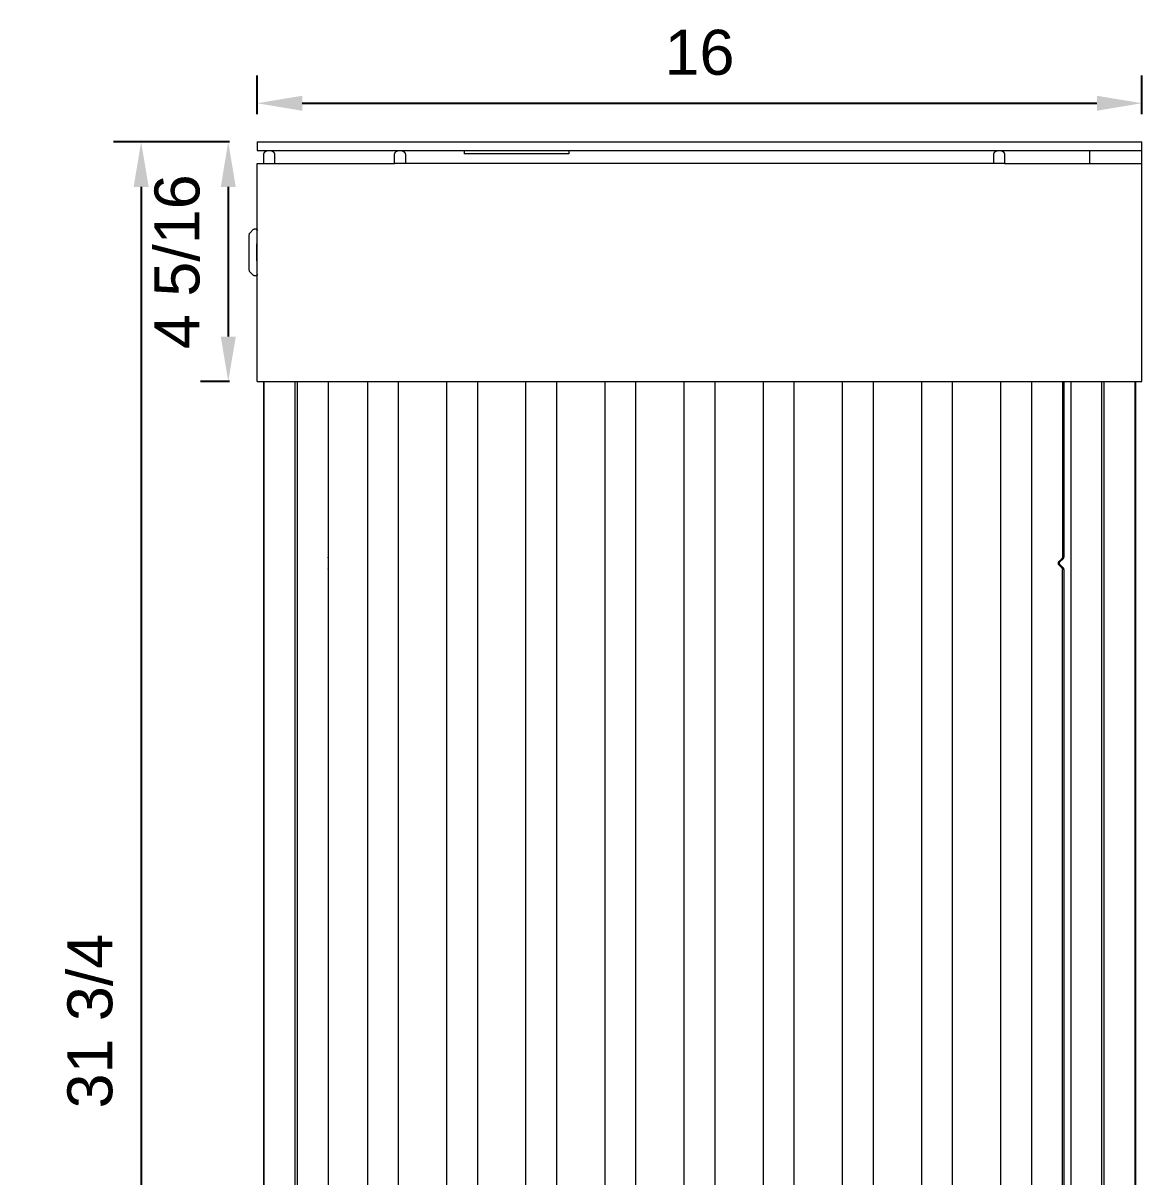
# Model space of a CAD drawing. Header units: inches. Extents: x -6.5 to 91.7, y -2.1 to 67.1.
# Drawn here: x -5.82 to 14.39, y 42.86 to 63.71 of the extents above; entities that cross this region are included whole.
import ezdxf

# ---------------------------------------------------------------- set-up
doc = ezdxf.new("R2010")
doc.units = ezdxf.units.IN
doc.header["$PDSIZE"] = -1
doc.layers.add('ZANO_R', color=7, linetype='Continuous', lineweight=0)
doc.layers.add('ZANO_W', color=1, linetype='Continuous', lineweight=0)
doc.styles.get("Standard").update_dxf_attribs({"font": 'ARIALUNI.TTF'})
doc.dimstyles.new('amerykanie', dxfattribs={"dimtxt": 50, "dimasz": 50, "dimexe": 0.5, "dimexo": 0.5, "dimgap": 1, "dimtad": 1, "dimdec": 0, "dimzin": 0, "dimlunit": 5, "dimtxsty": 'Standard', "dimcen": 0.09, "dimclrd": 1, "dimclre": 1, "dimclrt": 1, "dimazin": 0, "dimtfac": 1, "dimtdec": 0, "dimtmove": 0, "dimatfit": 3, "dimfxl": 1, "dimtzin": 0, "dimarcsym": 1})

# ---------------------------------------------------------------- blocks, each defined once
blk = doc.blocks.new('*D360')
at = {"layer": 'Defpoints', "color": 0}
for p in [(14.393, 62.262), (-1.592, 61.564), (14.393, 61.565)]:
    blk.add_point(p, dxfattribs=at)
at = {"layer": 'ZANO_R', "color": 1, "lineweight": -2}
for p, q in [((-1.592, 62.064), (-1.592, 62.762)), ((14.393, 62.065), (14.393, 62.762)), ((-0.779, 62.262), (13.58, 62.262))]:
    blk.add_line(p, q, dxfattribs=at)
at = {"layer": 'ZANO_R', "color": 1}
for points in [[(-0.779, 62.397), (-0.779, 62.126), (-1.592, 62.262)], [(13.58, 62.126), (13.58, 62.397), (14.393, 62.262)]]:
    blk.add_solid(points, dxfattribs=at)
at = {"layer": 'ZANO_R', "color": 1, "insert": (6.4, 63.177), "char_height": 0.8125, "attachment_point": 5}
blk.add_mtext('16', dxfattribs=at)
blk = doc.blocks.new('*D361')
at = {"layer": 'Defpoints', "color": 0}
for p in [(-1.592, 61.564), (-2.115, 57.234), (-1.592, 57.234)]:
    blk.add_point(p, dxfattribs=at)
at = {"layer": 'ZANO_R', "color": 1, "lineweight": -2}
for p, q in [((-2.092, 61.564), (-2.615, 61.564)), ((-2.115, 60.751), (-2.115, 58.046)), ((-2.092, 57.234), (-2.615, 57.234))]:
    blk.add_line(p, q, dxfattribs=at)
at = {"layer": 'ZANO_R', "color": 1}
for points in [[(-1.979, 60.751), (-2.25, 60.751), (-2.115, 61.564)], [(-2.25, 58.046), (-1.979, 58.046), (-2.115, 57.234)]]:
    blk.add_solid(points, dxfattribs=at)
at = {"layer": 'ZANO_R', "color": 1, "insert": (-3.036, 59.399), "char_height": 0.8125, "attachment_point": 5, "rotation": 90}
blk.add_mtext('4 5/16', dxfattribs=at)
blk = doc.blocks.new('*D362')
at = {"layer": 'Defpoints', "color": 0}
for p in [(-1.592, 61.564), (-3.689, 29.792), (-0.804, 29.792)]:
    blk.add_point(p, dxfattribs=at)
at = {"layer": 'ZANO_W', "color": 1, "lineweight": -2}
for p, q in [((-2.092, 61.564), (-4.189, 61.564)), ((-3.689, 60.751), (-3.689, 30.604)), ((-1.304, 29.792), (-4.189, 29.792))]:
    blk.add_line(p, q, dxfattribs=at)
at = {"layer": 'ZANO_W', "color": 1}
for points in [[(-3.553, 60.751), (-3.824, 60.751), (-3.689, 61.564)], [(-3.824, 30.604), (-3.553, 30.604), (-3.689, 29.792)]]:
    blk.add_solid(points, dxfattribs=at)
at = {"layer": 'ZANO_W', "color": 1, "insert": (-4.61, 45.678), "char_height": 0.8125, "attachment_point": 5, "rotation": 90}
blk.add_mtext('31 3/4', dxfattribs=at)

msp = doc.modelspace()

# ---------------------------------------------------------------- linework, layer by layer
at = {"layer": 'ZANO_R'}
for p, q in [((-1.59193, 61.56396), (0.88846, 61.56406)), ((-1.59193, 61.56396), (-1.59193, 61.40647)), ((0.88846, 61.56406), (11.91242, 61.56451)), ((11.91242, 61.56451), (14.39281, 61.56461)), ((14.39281, 61.40712), (14.39281, 61.56461)), ((-1.59193, 61.40647), (0.88846, 61.40657)), ((-1.47378, 61.32836), (-1.47373, 61.33107)), ((-1.47378, 61.17087), (-1.47378, 61.32836)), ((-1.47373, 61.33107), (-1.47359, 61.33377)), ((-1.47359, 61.33377), (-1.47336, 61.33647)), ((-1.47336, 61.33647), (-1.47303, 61.33916)), ((-1.47303, 61.33916), (-1.47262, 61.34184)), ((-1.47262, 61.34184), (-1.47211, 61.3445)), ((-1.47211, 61.3445), (-1.4715, 61.34714)), ((-1.4715, 61.34714), (-1.47081, 61.34976)), ((-1.47081, 61.34976), (-1.47003, 61.35236)), ((-1.47003, 61.35236), (-1.46916, 61.35492)), ((-1.46916, 61.35492), (-1.4682, 61.35746)), ((-1.4682, 61.35746), (-1.46716, 61.35996)), ((-1.46716, 61.35996), (-1.46603, 61.36242)), ((-1.46603, 61.36242), (-1.46482, 61.36484)), ((-1.46482, 61.36484), (-1.46352, 61.36722)), ((-1.46352, 61.36722), (-1.46214, 61.36955)), ((-1.46214, 61.36955), (-1.46068, 61.37184)), ((-1.46068, 61.37184), (-1.45915, 61.37407)), ((-1.45915, 61.37407), (-1.45754, 61.37625)), ((-1.45754, 61.37625), (-1.45585, 61.37837)), ((-1.45585, 61.37837), (-1.4541, 61.38044)), ((-1.4541, 61.38044), (-1.45227, 61.38244)), ((-1.45227, 61.38244), (-1.45038, 61.38437)), ((-1.45038, 61.38437), (-1.44842, 61.38624)), ((-1.44842, 61.38624), (-1.44639, 61.38805)), ((-1.44639, 61.38805), (-1.44431, 61.38978)), ((-1.44431, 61.38978), (-1.44217, 61.39144)), ((-1.44217, 61.39144), (-1.43997, 61.39302)), ((-1.43997, 61.39302), (-1.43772, 61.39453)), ((-1.43772, 61.39453), (-1.43541, 61.39596)), ((-1.43541, 61.39596), (-1.43306, 61.39731)), ((-1.43306, 61.39731), (-1.43067, 61.39858)), ((-1.43067, 61.39858), (-1.42823, 61.39976)), ((-1.42823, 61.39976), (-1.42576, 61.40086)), ((-1.42576, 61.40086), (-1.42324, 61.40187)), ((-1.42324, 61.40187), (-1.4207, 61.4028)), ((-1.4207, 61.4028), (-1.41812, 61.40364)), ((-1.41812, 61.40364), (-1.41552, 61.40439)), ((-1.41552, 61.40439), (-1.41289, 61.40505)), ((-1.41289, 61.40505), (-1.41024, 61.40562)), ((-1.41024, 61.40562), (-1.40757, 61.4061)), ((-1.40757, 61.4061), (-1.40489, 61.40648)), ((-1.34583, 61.40648), (-1.34315, 61.4061)), ((-1.34315, 61.4061), (-1.34048, 61.40562)), ((-1.34048, 61.40562), (-1.33783, 61.40505)), ((-1.33783, 61.40505), (-1.3352, 61.40439)), ((-1.3352, 61.40439), (-1.33259, 61.40364)), ((-1.33259, 61.40364), (-1.33002, 61.40281)), ((-1.33002, 61.40281), (-1.32747, 61.40188)), ((-1.32747, 61.40188), (-1.32496, 61.40087)), ((-1.32496, 61.40087), (-1.32248, 61.39977)), ((-1.32248, 61.39977), (-1.32004, 61.39858)), ((-1.32004, 61.39858), (-1.31765, 61.39731)), ((-1.31765, 61.39731), (-1.3153, 61.39597)), ((-1.3153, 61.39597), (-1.31299, 61.39454)), ((-1.31299, 61.39454), (-1.31074, 61.39303)), ((-1.31074, 61.39303), (-1.30854, 61.39145)), ((-1.30854, 61.39145), (-1.3064, 61.38979)), ((-1.3064, 61.38979), (-1.30432, 61.38805)), ((-1.30432, 61.38805), (-1.30229, 61.38625)), ((-1.30229, 61.38625), (-1.30033, 61.38438)), ((-1.30033, 61.38438), (-1.29844, 61.38244)), ((-1.29844, 61.38244), (-1.29661, 61.38044)), ((-1.29661, 61.38044), (-1.29485, 61.37838)), ((-1.29485, 61.37838), (-1.29317, 61.37626)), ((-1.29317, 61.37626), (-1.29156, 61.37408)), ((-1.29156, 61.37408), (-1.29002, 61.37185)), ((-1.29002, 61.37185), (-1.28856, 61.36956)), ((-1.28856, 61.36956), (-1.28718, 61.36723)), ((-1.28718, 61.36723), (-1.28589, 61.36485)), ((-1.28589, 61.36485), (-1.28467, 61.36243)), ((-1.28467, 61.36243), (-1.28354, 61.35996)), ((-1.28354, 61.35996), (-1.2825, 61.35746)), ((-1.2825, 61.35746), (-1.28154, 61.35493)), ((-1.28154, 61.35493), (-1.28067, 61.35236)), ((-1.28067, 61.35236), (-1.27989, 61.34977)), ((-1.27989, 61.34977), (-1.2792, 61.34715)), ((-1.2792, 61.34715), (-1.27859, 61.3445)), ((-1.27859, 61.3445), (-1.27808, 61.34184)), ((-1.27808, 61.34184), (-1.27767, 61.33916)), ((-1.27767, 61.33916), (-1.27734, 61.33647)), ((-1.27734, 61.33647), (-1.27711, 61.33377)), ((-1.27711, 61.33377), (-1.27697, 61.33107)), ((-1.27697, 61.33107), (-1.27692, 61.32836)), ((-1.27692, 61.32836), (-1.27692, 61.17087)), ((0.88846, 61.40657), (11.91242, 61.40702)), ((0.8885, 61.32836), (0.88855, 61.33109)), ((0.8885, 61.17087), (0.8885, 61.32836)), ((0.88855, 61.33109), (0.88869, 61.33381)), ((0.88869, 61.33381), (0.88892, 61.33653)), ((0.88892, 61.33653), (0.88925, 61.33924)), ((0.88925, 61.33924), (0.88968, 61.34193)), ((0.88968, 61.34193), (0.89019, 61.34461)), ((0.89019, 61.34461), (0.8908, 61.34727)), ((0.8908, 61.34727), (0.89151, 61.34991)), ((0.89151, 61.34991), (0.8923, 61.35252)), ((0.8923, 61.35252), (0.89318, 61.3551)), ((0.89318, 61.3551), (0.89415, 61.35765)), ((0.89415, 61.35765), (0.89521, 61.36017)), ((0.89521, 61.36017), (0.89635, 61.36264)), ((0.89635, 61.36264), (0.89759, 61.36508)), ((0.89759, 61.36508), (0.8989, 61.36747)), ((0.8989, 61.36747), (0.9003, 61.36981)), ((0.9003, 61.36981), (0.90177, 61.37211)), ((0.90177, 61.37211), (0.90333, 61.37435)), ((0.90333, 61.37435), (0.90496, 61.37654)), ((0.90496, 61.37654), (0.90667, 61.37867)), ((0.90667, 61.37867), (0.90844, 61.38073)), ((0.90844, 61.38073), (0.91029, 61.38274)), ((0.91029, 61.38274), (0.91221, 61.38468)), ((0.91221, 61.38468), (0.9142, 61.38655)), ((0.9142, 61.38655), (0.91625, 61.38836)), ((0.91625, 61.38836), (0.91836, 61.39009)), ((0.91836, 61.39009), (0.92052, 61.39174)), ((0.92052, 61.39174), (0.92275, 61.39332)), ((0.92275, 61.39332), (0.92502, 61.39483)), ((0.92502, 61.39483), (0.92735, 61.39625)), ((0.92735, 61.39625), (0.92973, 61.39759)), ((0.92973, 61.39759), (0.93215, 61.39885)), ((0.93215, 61.39885), (0.93461, 61.40002)), ((0.93461, 61.40002), (0.93712, 61.40111)), ((0.93712, 61.40111), (0.93966, 61.40211)), ((0.93966, 61.40211), (0.94223, 61.40302)), ((0.94223, 61.40302), (0.94483, 61.40384)), ((0.94483, 61.40384), (0.94746, 61.40457)), ((0.94746, 61.40457), (0.95011, 61.40521)), ((0.95011, 61.40521), (0.95278, 61.40576)), ((0.95278, 61.40576), (0.95547, 61.40622)), ((0.95547, 61.40622), (0.95818, 61.40658)), ((1.01566, 61.40658), (1.01836, 61.40622)), ((1.01836, 61.40622), (1.02105, 61.40576)), ((1.02105, 61.40576), (1.02373, 61.40522)), ((1.02373, 61.40522), (1.02638, 61.40458)), ((1.02638, 61.40458), (1.02901, 61.40385)), ((1.02901, 61.40385), (1.03161, 61.40303)), ((1.03161, 61.40303), (1.03418, 61.40212)), ((1.03418, 61.40212), (1.03672, 61.40112)), ((1.03672, 61.40112), (1.03923, 61.40003)), ((1.03923, 61.40003), (1.04169, 61.39886)), ((1.04169, 61.39886), (1.04411, 61.3976)), ((1.04411, 61.3976), (1.04649, 61.39626)), ((1.04649, 61.39626), (1.04882, 61.39483)), ((1.04882, 61.39483), (1.0511, 61.39333)), ((1.0511, 61.39333), (1.05332, 61.39175)), ((1.05332, 61.39175), (1.05549, 61.39009)), ((1.05549, 61.39009), (1.0576, 61.38836)), ((1.0576, 61.38836), (1.05965, 61.38656)), ((1.05965, 61.38656), (1.06163, 61.38469)), ((1.06163, 61.38469), (1.06355, 61.38275)), ((1.06355, 61.38275), (1.0654, 61.38074)), ((1.0654, 61.38074), (1.06718, 61.37867)), ((1.06718, 61.37867), (1.06889, 61.37654)), ((1.06889, 61.37654), (1.07052, 61.37436)), ((1.07052, 61.37436), (1.07208, 61.37211)), ((1.07208, 61.37211), (1.07355, 61.36982)), ((1.07355, 61.36982), (1.07495, 61.36748)), ((1.07495, 61.36748), (1.07627, 61.36508)), ((1.07627, 61.36508), (1.0775, 61.36265)), ((1.0775, 61.36265), (1.07864, 61.36017)), ((1.07864, 61.36017), (1.0797, 61.35766)), ((1.0797, 61.35766), (1.08067, 61.35511)), ((1.08067, 61.35511), (1.08156, 61.35252)), ((1.08156, 61.35252), (1.08235, 61.34991)), ((1.08235, 61.34991), (1.08305, 61.34727)), ((1.08305, 61.34727), (1.08366, 61.34461)), ((1.08366, 61.34461), (1.08418, 61.34193)), ((1.08418, 61.34193), (1.0846, 61.33924)), ((1.0846, 61.33924), (1.08493, 61.33653)), ((1.08493, 61.33653), (1.08517, 61.33381)), ((1.08517, 61.33381), (1.08531, 61.33109)), ((1.08531, 61.33109), (1.08536, 61.32836)), ((1.08536, 61.32836), (1.08536, 61.17087)), ((2.14834, 61.40662), (2.14835, 61.34757)), ((4.03817, 61.34764), (2.14835, 61.34757)), ((4.03817, 61.4067), (4.03817, 61.34764)), ((11.7156, 61.32836), (11.71565, 61.3311)), ((11.7156, 61.17087), (11.7156, 61.32836)), ((11.71565, 61.3311), (11.71579, 61.33384)), ((11.71579, 61.33384), (11.71603, 61.33658)), ((11.71603, 61.33658), (11.71636, 61.3393)), ((11.71636, 61.3393), (11.71679, 61.34202)), ((11.71679, 61.34202), (11.71732, 61.34471)), ((11.71732, 61.34471), (11.71793, 61.34739)), ((11.71793, 61.34739), (11.71864, 61.35004)), ((11.71864, 61.35004), (11.71944, 61.35266)), ((11.71944, 61.35266), (11.72034, 61.35526)), ((11.72034, 61.35526), (11.72132, 61.35782)), ((11.72132, 61.35782), (11.72239, 61.36035)), ((11.72239, 61.36035), (11.72355, 61.36284)), ((11.72355, 61.36284), (11.72479, 61.36529)), ((11.72479, 61.36529), (11.72612, 61.36769)), ((11.72612, 61.36769), (11.72754, 61.37004)), ((11.72754, 61.37004), (11.72903, 61.37235)), ((11.72903, 61.37235), (11.73061, 61.3746)), ((11.73061, 61.3746), (11.73226, 61.37679)), ((11.73226, 61.37679), (11.73398, 61.37892)), ((11.73398, 61.37892), (11.73578, 61.381)), ((11.73578, 61.381), (11.73765, 61.38301)), ((11.73765, 61.38301), (11.73959, 61.38495)), ((11.73959, 61.38495), (11.7416, 61.38682)), ((11.7416, 61.38682), (11.74367, 61.38863)), ((11.74367, 61.38863), (11.7458, 61.39035)), ((11.7458, 61.39035), (11.748, 61.39201)), ((11.748, 61.39201), (11.75024, 61.39358)), ((11.75024, 61.39358), (11.75254, 61.39508)), ((11.75254, 61.39508), (11.7549, 61.3965)), ((11.7549, 61.3965), (11.7573, 61.39783)), ((11.7573, 61.39783), (11.75974, 61.39908)), ((11.75974, 61.39908), (11.76223, 61.40024)), ((11.76223, 61.40024), (11.76476, 61.40131)), ((11.76476, 61.40131), (11.76732, 61.4023)), ((11.76732, 61.4023), (11.76991, 61.4032)), ((11.76991, 61.4032), (11.77254, 61.404)), ((11.77254, 61.404), (11.77519, 61.40471)), ((11.77519, 61.40471), (11.77786, 61.40533)), ((11.77786, 61.40533), (11.78056, 61.40586)), ((11.78056, 61.40586), (11.78327, 61.40629)), ((11.78327, 61.40629), (11.786, 61.40663)), ((11.786, 61.40663), (11.78873, 61.40687)), ((11.78873, 61.40687), (11.79147, 61.40702)), ((11.83756, 61.40699), (11.84028, 61.40681)), ((11.84028, 61.40681), (11.84299, 61.40654)), ((11.84299, 61.40654), (11.84569, 61.40617)), ((11.84569, 61.40617), (11.84837, 61.40571)), ((11.84837, 61.40571), (11.85104, 61.40516)), ((11.85104, 61.40516), (11.85369, 61.40452)), ((11.85369, 61.40452), (11.85631, 61.40378)), ((11.85631, 61.40378), (11.8589, 61.40296)), ((11.8589, 61.40296), (11.86147, 61.40204)), ((11.86147, 61.40204), (11.864, 61.40104)), ((11.864, 61.40104), (11.8665, 61.39995)), ((11.8665, 61.39995), (11.86895, 61.39877)), ((11.86895, 61.39877), (11.87137, 61.39751)), ((11.87137, 61.39751), (11.87374, 61.39617)), ((11.87374, 61.39617), (11.87606, 61.39474)), ((11.87606, 61.39474), (11.87833, 61.39324)), ((11.87833, 61.39324), (11.88055, 61.39166)), ((11.88055, 61.39166), (11.88271, 61.39)), ((11.88271, 61.39), (11.88481, 61.38827)), ((11.88481, 61.38827), (11.88685, 61.38647)), ((11.88685, 61.38647), (11.88883, 61.3846)), ((11.88883, 61.3846), (11.89074, 61.38266)), ((11.89074, 61.38266), (11.89259, 61.38065)), ((11.89259, 61.38065), (11.89436, 61.37859)), ((11.89436, 61.37859), (11.89606, 61.37646)), ((11.89606, 61.37646), (11.89769, 61.37427)), ((11.89769, 61.37427), (11.89924, 61.37204)), ((11.89924, 61.37204), (11.90071, 61.36974)), ((11.90071, 61.36974), (11.9021, 61.3674)), ((11.9021, 61.3674), (11.90341, 61.36501)), ((11.90341, 61.36501), (11.90463, 61.36258)), ((11.90463, 61.36258), (11.90577, 61.36011)), ((11.90577, 61.36011), (11.90683, 61.3576)), ((11.90683, 61.3576), (11.9078, 61.35505)), ((11.9078, 61.35505), (11.90868, 61.35248)), ((11.90868, 61.35248), (11.90946, 61.34987)), ((11.90946, 61.34987), (11.91016, 61.34724)), ((11.91016, 61.34724), (11.91077, 61.34458)), ((11.91077, 61.34458), (11.91129, 61.34191)), ((11.91129, 61.34191), (11.91171, 61.33922)), ((11.91171, 61.33922), (11.91204, 61.33651)), ((11.91204, 61.33651), (11.91227, 61.3338)), ((11.91227, 61.3338), (11.91241, 61.33108)), ((11.91241, 61.33108), (11.91246, 61.32836)), ((11.91242, 61.40702), (14.39281, 61.40712)), ((11.91246, 61.32836), (11.91246, 61.17087)), ((13.4479, 61.40708), (13.44791, 61.17087)), ((14.39282, 61.17087), (14.39281, 61.40712)), ((-1.59189, 61.17087), (0.8885, 61.17087)), ((-1.59189, 57.23374), (-1.59189, 61.17087)), ((11.91246, 61.17087), (0.8885, 61.17087)), ((11.91246, 61.17087), (14.39284, 61.17087)), ((14.39285, 57.23374), (14.39285, 61.17087)), ((-1.73928, 59.56649), (-1.73627, 59.83584)), ((-1.73627, 59.83584), (-1.73441, 59.88162)), ((-1.73441, 59.88162), (-1.73337, 59.89586)), ((-1.73337, 59.89586), (-1.73297, 59.89966)), ((-1.73297, 59.89966), (-1.73272, 59.90155)), ((-1.73272, 59.90155), (-1.73242, 59.90343)), ((-1.73242, 59.90343), (-1.73217, 59.90474)), ((-1.73217, 59.90474), (-1.73188, 59.90604)), ((-1.73188, 59.90604), (-1.73171, 59.90668)), ((-1.73171, 59.90668), (-1.73154, 59.90732)), ((-1.73154, 59.90732), (-1.73135, 59.90796)), ((-1.73135, 59.90796), (-1.73114, 59.90859)), ((-1.73114, 59.90859), (-1.73094, 59.90917)), ((-1.73094, 59.90917), (-1.73072, 59.90974)), ((-1.73072, 59.90974), (-1.73048, 59.91031)), ((-1.73048, 59.91031), (-1.73023, 59.91087)), ((-1.73023, 59.91087), (-1.72997, 59.91142)), ((-1.72997, 59.91142), (-1.72969, 59.91197)), ((-1.72969, 59.91197), (-1.72939, 59.9125)), ((-1.72939, 59.9125), (-1.72907, 59.91303)), ((-1.72907, 59.91303), (-1.72876, 59.91352)), ((-1.72876, 59.91352), (-1.72843, 59.914)), ((-1.72843, 59.914), (-1.72808, 59.91447)), ((-1.72808, 59.91447), (-1.72772, 59.91494)), ((-1.72772, 59.91494), (-1.72735, 59.91539)), ((-1.72735, 59.91539), (-1.72696, 59.91582)), ((-1.72696, 59.91582), (-1.72656, 59.91625)), ((-1.72656, 59.91625), (-1.72615, 59.91667)), ((-1.72615, 59.91667), (-1.65899, 59.98386)), ((-1.72597, 59.91676), (-1.65878, 59.98397)), ((-1.65899, 59.98386), (-1.6585, 59.98434)), ((-1.65878, 59.98397), (-1.65832, 59.98441)), ((-1.6585, 59.98434), (-1.65799, 59.98479)), ((-1.65832, 59.98441), (-1.65785, 59.98484)), ((-1.65799, 59.98479), (-1.65747, 59.98523)), ((-1.65785, 59.98484), (-1.65736, 59.98525)), ((-1.65747, 59.98523), (-1.65693, 59.98565)), ((-1.65736, 59.98525), (-1.65686, 59.98565)), ((-1.65693, 59.98565), (-1.65638, 59.98606)), ((-1.65686, 59.98565), (-1.65635, 59.98603)), ((-1.65638, 59.98606), (-1.65582, 59.98644)), ((-1.65635, 59.98603), (-1.65583, 59.9864)), ((-1.65582, 59.98644), (-1.65524, 59.9868)), ((-1.65524, 59.9868), (-1.65465, 59.98715)), ((-1.65465, 59.98715), (-1.65405, 59.98747)), ((-1.65405, 59.98747), (-1.65344, 59.98778)), ((-1.65344, 59.98778), (-1.65282, 59.98806)), ((-1.65282, 59.98806), (-1.65219, 59.98832)), ((-1.65219, 59.98832), (-1.65155, 59.98856)), ((-1.65155, 59.98856), (-1.6509, 59.98878)), ((-1.6509, 59.98878), (-1.65025, 59.98898)), ((-1.65025, 59.98898), (-1.64959, 59.98915)), ((-1.64959, 59.98915), (-1.64892, 59.9893)), ((-1.64892, 59.9893), (-1.64825, 59.98943)), ((-1.64825, 59.98943), (-1.64758, 59.98954)), ((-1.64758, 59.98954), (-1.6469, 59.98962)), ((-1.6469, 59.98962), (-1.64622, 59.98968)), ((-1.64622, 59.98968), (-1.64554, 59.98972)), ((-1.64554, 59.98972), (-1.64486, 59.98973)), ((-1.64486, 59.98973), (-1.61365, 59.98973)), ((-1.61365, 59.98973), (-1.6128, 59.98963)), ((-1.6128, 59.98963), (-1.61195, 59.98949)), ((-1.61195, 59.98949), (-1.61111, 59.98933)), ((-1.61111, 59.98933), (-1.61028, 59.98913)), ((-1.61028, 59.98913), (-1.60945, 59.98891)), ((-1.60945, 59.98891), (-1.60863, 59.98866)), ((-1.60863, 59.98866), (-1.60782, 59.98838)), ((-1.60782, 59.98838), (-1.60702, 59.98807)), ((-1.60702, 59.98807), (-1.60623, 59.98774)), ((-1.60623, 59.98774), (-1.60545, 59.98738)), ((-1.60545, 59.98738), (-1.60469, 59.98699)), ((-1.60469, 59.98699), (-1.60394, 59.98658)), ((-1.60394, 59.98658), (-1.6032, 59.98614)), ((-1.6032, 59.98614), (-1.60248, 59.98567)), ((-1.60248, 59.98567), (-1.60178, 59.98519)), ((-1.59816, 59.88146), (-1.60218, 59.56649)), ((-1.60178, 59.98519), (-1.60109, 59.98467)), ((-1.60109, 59.98467), (-1.60042, 59.98414)), ((-1.60042, 59.98414), (-1.59977, 59.98358)), ((-1.59977, 59.98358), (-1.59914, 59.983)), ((-1.59914, 59.983), (-1.59853, 59.98239)), ((-1.59853, 59.98239), (-1.59794, 59.98177)), ((-1.59189, 59.88146), (-1.59816, 59.88146)), ((-1.59794, 59.98177), (-1.59738, 59.98113)), ((-1.59738, 59.98113), (-1.59683, 59.98047)), ((-1.59683, 59.98047), (-1.59631, 59.97979)), ((-1.59631, 59.97979), (-1.59582, 59.97909)), ((-1.59582, 59.97909), (-1.59534, 59.97837)), ((-1.59534, 59.97837), (-1.59489, 59.97764)), ((-1.59489, 59.97764), (-1.59447, 59.9769)), ((-1.59447, 59.9769), (-1.59407, 59.97614)), ((-1.59407, 59.97614), (-1.5937, 59.97537)), ((-1.5937, 59.97537), (-1.59336, 59.97458)), ((-1.59336, 59.97458), (-1.59304, 59.97378)), ((-1.59304, 59.97378), (-1.59276, 59.97298)), ((-1.59276, 59.97298), (-1.59249, 59.97216)), ((-1.59249, 59.97216), (-1.59226, 59.97134)), ((-1.59226, 59.97134), (-1.59206, 59.9705)), ((-1.59206, 59.9705), (-1.59188, 59.96966)), ((-1.59174, 59.96114), (-1.59189, 59.96029)), ((-1.59188, 59.96966), (-1.59174, 59.96882)), ((-1.59174, 59.96882), (-1.59162, 59.96797)), ((-1.59163, 59.96199), (-1.59174, 59.96114)), ((-1.59154, 59.96284), (-1.59163, 59.96199)), ((-1.59162, 59.96797), (-1.59153, 59.96712)), ((-1.59148, 59.96369), (-1.59154, 59.96284)), ((-1.59153, 59.96712), (-1.59147, 59.96626)), ((-1.59145, 59.96455), (-1.59148, 59.96369)), ((-1.59147, 59.96626), (-1.59145, 59.96541)), ((-1.59145, 59.96541), (-1.59145, 59.96455)), ((-1.73707, 59.32822), (-1.73928, 59.56649)), ((-1.60218, 59.56649), (-1.59816, 59.25152)), ((-1.73538, 59.27139), (-1.73707, 59.32822)), ((-1.73441, 59.25136), (-1.73538, 59.27139)), ((-1.73337, 59.23713), (-1.73441, 59.25136)), ((-1.73297, 59.23333), (-1.73337, 59.23713)), ((-1.73272, 59.23144), (-1.73297, 59.23333)), ((-1.73242, 59.22955), (-1.73272, 59.23144)), ((-1.73217, 59.22824), (-1.73242, 59.22955)), ((-1.73188, 59.22695), (-1.73217, 59.22824)), ((-1.73171, 59.2263), (-1.73188, 59.22695)), ((-1.73154, 59.22566), (-1.73171, 59.2263)), ((-1.73135, 59.22502), (-1.73154, 59.22566)), ((-1.73114, 59.22439), (-1.73135, 59.22502)), ((-1.73094, 59.22381), (-1.73114, 59.22439)), ((-1.73072, 59.22324), (-1.73094, 59.22381)), ((-1.73048, 59.22267), (-1.73072, 59.22324)), ((-1.73023, 59.22211), (-1.73048, 59.22267)), ((-1.72997, 59.22156), (-1.73023, 59.22211)), ((-1.72969, 59.22102), (-1.72997, 59.22156)), ((-1.72939, 59.22048), (-1.72969, 59.22102)), ((-1.72907, 59.21996), (-1.72939, 59.22048)), ((-1.72876, 59.21946), (-1.72907, 59.21996)), ((-1.72843, 59.21898), (-1.72876, 59.21946)), ((-1.72808, 59.21851), (-1.72843, 59.21898)), ((-1.72772, 59.21805), (-1.72808, 59.21851)), ((-1.72735, 59.2176), (-1.72772, 59.21805)), ((-1.72696, 59.21716), (-1.72735, 59.2176)), ((-1.72656, 59.21673), (-1.72696, 59.21716)), ((-1.72615, 59.21632), (-1.72656, 59.21673)), ((-1.65899, 59.14912), (-1.72615, 59.21632)), ((-1.65878, 59.14902), (-1.72597, 59.21623)), ((-1.59816, 59.25152), (-1.59189, 59.25152)), ((-1.6585, 59.14865), (-1.65899, 59.14912)), ((-1.65832, 59.14857), (-1.65878, 59.14902)), ((-1.65799, 59.14819), (-1.6585, 59.14865)), ((-1.65785, 59.14814), (-1.65832, 59.14857)), ((-1.65747, 59.14775), (-1.65799, 59.14819)), ((-1.65736, 59.14773), (-1.65785, 59.14814)), ((-1.65693, 59.14733), (-1.65747, 59.14775)), ((-1.65686, 59.14733), (-1.65736, 59.14773)), ((-1.65638, 59.14693), (-1.65693, 59.14733)), ((-1.65635, 59.14695), (-1.65686, 59.14733)), ((-1.65582, 59.14654), (-1.65638, 59.14693)), ((-1.65583, 59.14659), (-1.65635, 59.14695)), ((-1.65524, 59.14618), (-1.65582, 59.14654)), ((-1.65465, 59.14583), (-1.65524, 59.14618)), ((-1.65405, 59.14551), (-1.65465, 59.14583)), ((-1.65344, 59.14521), (-1.65405, 59.14551)), ((-1.65282, 59.14492), (-1.65344, 59.14521)), ((-1.65219, 59.14466), (-1.65282, 59.14492)), ((-1.65155, 59.14442), (-1.65219, 59.14466)), ((-1.6509, 59.1442), (-1.65155, 59.14442)), ((-1.65025, 59.14401), (-1.6509, 59.1442)), ((-1.64959, 59.14383), (-1.65025, 59.14401)), ((-1.64892, 59.14368), (-1.64959, 59.14383)), ((-1.64825, 59.14355), (-1.64892, 59.14368)), ((-1.64758, 59.14345), (-1.64825, 59.14355)), ((-1.6469, 59.14336), (-1.64758, 59.14345)), ((-1.64622, 59.1433), (-1.6469, 59.14336)), ((-1.64554, 59.14326), (-1.64622, 59.1433)), ((-1.64486, 59.14325), (-1.64554, 59.14326)), ((-1.61365, 59.14325), (-1.64486, 59.14325)), ((-1.6128, 59.14336), (-1.61365, 59.14325)), ((-1.61195, 59.14349), (-1.6128, 59.14336)), ((-1.61111, 59.14366), (-1.61195, 59.14349)), ((-1.61028, 59.14385), (-1.61111, 59.14366)), ((-1.60945, 59.14407), (-1.61028, 59.14385)), ((-1.60863, 59.14433), (-1.60945, 59.14407)), ((-1.60782, 59.1446), (-1.60863, 59.14433)), ((-1.60702, 59.14491), (-1.60782, 59.1446)), ((-1.60623, 59.14524), (-1.60702, 59.14491)), ((-1.60545, 59.14561), (-1.60623, 59.14524)), ((-1.60469, 59.14599), (-1.60545, 59.14561)), ((-1.60394, 59.14641), (-1.60469, 59.14599)), ((-1.6032, 59.14685), (-1.60394, 59.14641)), ((-1.60248, 59.14731), (-1.6032, 59.14685)), ((-1.60178, 59.1478), (-1.60248, 59.14731)), ((-1.60109, 59.14831), (-1.60178, 59.1478)), ((-1.60042, 59.14885), (-1.60109, 59.14831)), ((-1.59977, 59.14941), (-1.60042, 59.14885)), ((-1.59914, 59.14999), (-1.59977, 59.14941)), ((-1.59853, 59.15059), (-1.59914, 59.14999)), ((-1.59795, 59.15121), (-1.59853, 59.15059)), ((-1.59738, 59.15186), (-1.59795, 59.15121)), ((-1.59683, 59.15252), (-1.59738, 59.15186)), ((-1.59631, 59.1532), (-1.59683, 59.15252)), ((-1.59582, 59.1539), (-1.59631, 59.1532)), ((-1.59534, 59.15461), (-1.59582, 59.1539)), ((-1.59489, 59.15534), (-1.59534, 59.15461)), ((-1.59447, 59.15609), (-1.59489, 59.15534)), ((-1.59407, 59.15685), (-1.59447, 59.15609)), ((-1.5937, 59.15762), (-1.59407, 59.15685)), ((-1.59336, 59.1584), (-1.5937, 59.15762)), ((-1.59304, 59.1592), (-1.59336, 59.1584)), ((-1.59276, 59.16001), (-1.59304, 59.1592)), ((-1.5925, 59.16082), (-1.59276, 59.16001)), ((-1.59226, 59.16165), (-1.5925, 59.16082)), ((-1.59206, 59.16248), (-1.59226, 59.16165)), ((-1.59188, 59.16332), (-1.59206, 59.16248)), ((-1.59189, 59.17269), (-1.59174, 59.17185)), ((-1.59174, 59.16417), (-1.59188, 59.16332)), ((-1.59174, 59.17185), (-1.59163, 59.171)), ((-1.59162, 59.16501), (-1.59174, 59.16417)), ((-1.59163, 59.171), (-1.59154, 59.17015)), ((-1.59153, 59.16587), (-1.59162, 59.16501)), ((-1.59154, 59.17015), (-1.59148, 59.16929)), ((-1.59147, 59.16672), (-1.59153, 59.16587)), ((-1.59148, 59.16929), (-1.59145, 59.16844)), ((-1.59145, 59.16758), (-1.59147, 59.16672)), ((-1.59145, 59.16844), (-1.59145, 59.16758)), ((-1.59189, 57.23374), (0.8885, 57.23374)), ((-1.47378, 31.36681), (-1.47378, 57.23374)), ((-1.46335, 31.36681), (-1.46335, 57.23374)), ((-0.91215, 57.23374), (-0.91215, 31.87864)), ((-0.8626, 31.87864), (-0.8626, 57.23374)), ((-0.31141, 57.23374), (-0.31141, 31.87864)), ((0.40455, 31.87864), (0.40455, 57.23374)), ((0.8885, 57.23374), (11.91246, 57.23374)), ((0.95574, 57.23374), (0.95574, 31.87864)), ((1.83437, 31.87864), (1.83437, 57.23374)), ((2.38557, 57.23374), (2.38557, 31.87864)), ((3.26454, 31.87864), (3.26454, 57.23374)), ((3.81574, 57.23374), (3.81574, 31.87864)), ((4.69471, 31.87864), (4.69471, 57.23374)), ((5.24591, 57.23374), (5.24591, 31.87864)), ((6.12488, 31.87864), (6.12488, 57.23374)), ((6.67608, 57.23374), (6.67608, 31.87864)), ((7.55505, 31.87864), (7.55505, 57.23374)), ((8.10625, 57.23374), (8.10625, 31.87864)), ((8.98522, 31.87864), (8.98522, 57.23374)), ((9.53642, 57.23374), (9.53642, 31.87864)), ((10.41539, 31.87864), (10.41539, 57.23374)), ((10.96659, 57.23374), (10.96659, 31.87864)), ((11.84521, 31.87864), (11.84521, 57.23374)), ((11.91246, 57.23374), (14.39285, 57.23374)), ((12.39641, 57.23374), (12.39641, 31.87864)), ((12.96064, 57.23374), (12.96064, 54.07114)), ((12.97987, 57.23374), (12.97987, 54.07114)), ((13.11236, 31.87864), (13.11236, 57.23374)), ((13.66356, 57.23374), (13.66356, 31.87864)), ((13.71311, 31.87864), (13.71311, 57.23374)), ((14.26431, 57.23374), (14.26431, 31.36681)), ((14.27474, 57.23374), (14.27474, 31.36681)), ((-0.31099, 54.05745), (-0.31141, 54.05977)), ((-0.3105, 54.05515), (-0.31099, 54.05745)), ((-0.30993, 54.05287), (-0.3105, 54.05515)), ((-0.30928, 54.05061), (-0.30993, 54.05287)), ((12.8923, 53.9791), (12.93458, 54.01908)), ((12.95761, 54.01908), (12.91533, 53.9791)), ((12.93458, 54.01908), (12.9363, 54.02076)), ((12.9363, 54.02076), (12.93796, 54.02249)), ((12.93796, 54.02249), (12.93956, 54.02428)), ((12.93956, 54.02428), (12.94109, 54.02613)), ((12.94109, 54.02613), (12.94256, 54.02802)), ((12.94256, 54.02802), (12.94397, 54.02997)), ((12.94397, 54.02997), (12.94531, 54.03196)), ((12.94531, 54.03196), (12.94658, 54.034)), ((12.94658, 54.034), (12.94778, 54.03607)), ((12.94778, 54.03607), (12.94891, 54.03819)), ((12.95001, 54.03959), (12.94891, 54.03819)), ((12.95107, 54.04103), (12.95001, 54.03959)), ((12.95208, 54.0425), (12.95107, 54.04103)), ((12.95303, 54.04401), (12.95208, 54.0425)), ((12.95394, 54.04555), (12.95303, 54.04401)), ((12.95479, 54.04711), (12.95394, 54.04555)), ((12.95558, 54.04871), (12.95479, 54.04711)), ((12.95632, 54.05033), (12.95558, 54.04871)), ((12.95701, 54.05198), (12.95632, 54.05033)), ((12.95763, 54.05365), (12.95701, 54.05198)), ((12.95934, 54.02078), (12.95761, 54.01908)), ((12.9582, 54.05534), (12.95763, 54.05365)), ((12.95871, 54.05705), (12.9582, 54.05534)), ((12.95917, 54.05878), (12.95871, 54.05705)), ((12.95956, 54.06052), (12.95917, 54.05878)), ((12.96101, 54.02254), (12.95934, 54.02078)), ((12.95989, 54.06227), (12.95956, 54.06052)), ((12.96016, 54.06403), (12.95989, 54.06227)), ((12.96038, 54.0658), (12.96016, 54.06403)), ((12.96053, 54.06758), (12.96038, 54.0658)), ((12.96062, 54.06936), (12.96053, 54.06758)), ((12.96064, 54.07114), (12.96062, 54.06936)), ((12.96262, 54.02435), (12.96101, 54.02254)), ((12.96417, 54.02622), (12.96262, 54.02435)), ((12.96565, 54.02814), (12.96417, 54.02622)), ((12.96707, 54.03011), (12.96565, 54.02814)), ((12.96842, 54.03212), (12.96707, 54.03011)), ((12.9697, 54.03418), (12.96842, 54.03212)), ((12.97091, 54.03629), (12.9697, 54.03418)), ((12.97205, 54.03843), (12.97091, 54.03629)), ((12.97311, 54.04061), (12.97205, 54.03843)), ((12.9741, 54.04282), (12.97311, 54.04061)), ((12.97502, 54.04507), (12.9741, 54.04282)), ((12.97586, 54.04734), (12.97502, 54.04507)), ((12.97662, 54.04964), (12.97586, 54.04734)), ((12.9773, 54.05197), (12.97662, 54.04964)), ((12.97791, 54.05432), (12.9773, 54.05197)), ((12.97843, 54.05669), (12.97791, 54.05432)), ((12.97887, 54.05907), (12.97843, 54.05669)), ((12.97924, 54.06147), (12.97887, 54.05907)), ((12.97952, 54.06388), (12.97924, 54.06147)), ((12.97972, 54.0663), (12.97952, 54.06388)), ((12.97983, 54.06872), (12.97972, 54.0663)), ((12.97987, 54.07114), (12.97983, 54.06872)), ((-0.31141, 53.84059), (-0.31099, 53.8429)), ((-0.31099, 53.8429), (-0.3105, 53.8452)), ((-0.3105, 53.8452), (-0.30993, 53.84749)), ((-0.30993, 53.84749), (-0.30928, 53.84975)), ((12.88374, 53.95018), (12.88377, 53.95227)), ((12.88377, 53.94809), (12.88374, 53.95018)), ((12.88377, 53.95227), (12.88388, 53.95436)), ((12.88388, 53.946), (12.88377, 53.94809)), ((12.88388, 53.95436), (12.88406, 53.95645)), ((12.88406, 53.94391), (12.88388, 53.946)), ((12.88406, 53.95645), (12.88432, 53.95852)), ((12.88432, 53.94183), (12.88406, 53.94391)), ((12.88432, 53.95852), (12.88464, 53.96059)), ((12.88464, 53.93977), (12.88432, 53.94183)), ((12.88464, 53.96059), (12.88504, 53.96265)), ((12.88504, 53.93771), (12.88464, 53.93977)), ((12.88504, 53.96265), (12.88551, 53.96469)), ((12.88551, 53.93567), (12.88504, 53.93771)), ((12.88551, 53.96469), (12.88605, 53.96671)), ((12.88605, 53.93365), (12.88551, 53.93567)), ((12.88605, 53.96671), (12.88665, 53.96871)), ((12.88665, 53.93165), (12.88605, 53.93365)), ((12.88665, 53.96871), (12.88733, 53.97069)), ((12.88733, 53.92967), (12.88665, 53.93165)), ((12.88733, 53.97069), (12.88808, 53.97265)), ((12.88808, 53.92771), (12.88733, 53.92967)), ((12.88808, 53.97265), (12.88889, 53.97457)), ((12.88889, 53.92578), (12.88808, 53.92771)), ((12.88889, 53.97457), (12.88977, 53.97647)), ((12.88977, 53.92388), (12.88889, 53.92578)), ((12.88977, 53.97647), (12.89059, 53.97738)), ((12.88977, 53.92388), (12.89059, 53.92298)), ((12.89059, 53.97738), (12.89143, 53.97825)), ((12.89059, 53.92298), (12.89143, 53.9221)), ((12.89143, 53.97825), (12.8923, 53.9791)), ((12.89143, 53.9221), (12.8923, 53.92125)), ((12.93458, 53.88128), (12.8923, 53.92125)), ((12.90297, 53.95018), (12.90299, 53.95153)), ((12.90299, 53.94883), (12.90297, 53.95018)), ((12.90299, 53.95153), (12.90305, 53.95287)), ((12.90305, 53.94749), (12.90299, 53.94883)), ((12.90305, 53.95287), (12.90316, 53.95421)), ((12.90316, 53.94614), (12.90305, 53.94749)), ((12.90316, 53.95421), (12.90332, 53.95555)), ((12.90332, 53.9448), (12.90316, 53.94614)), ((12.90332, 53.95555), (12.90352, 53.95689)), ((12.90352, 53.94347), (12.90332, 53.9448)), ((12.90352, 53.95689), (12.90377, 53.95821)), ((12.90377, 53.94215), (12.90352, 53.94347)), ((12.90377, 53.95821), (12.90406, 53.95953)), ((12.90406, 53.94083), (12.90377, 53.94215)), ((12.90406, 53.95953), (12.90439, 53.96083)), ((12.90439, 53.93953), (12.90406, 53.94083)), ((12.90439, 53.96083), (12.90477, 53.96212)), ((12.90477, 53.93823), (12.90439, 53.93953)), ((12.90477, 53.96212), (12.9052, 53.9634)), ((12.9052, 53.93695), (12.90477, 53.93823)), ((12.9052, 53.9634), (12.90566, 53.96467)), ((12.90566, 53.93569), (12.9052, 53.93695)), ((12.90566, 53.96467), (12.90617, 53.96591)), ((12.90617, 53.93444), (12.90566, 53.93569)), ((12.90617, 53.96591), (12.90672, 53.96714)), ((12.90672, 53.93321), (12.90617, 53.93444)), ((12.90672, 53.96714), (12.90731, 53.96835)), ((12.90731, 53.932), (12.90672, 53.93321)), ((12.90731, 53.96835), (12.90795, 53.96954)), ((12.90795, 53.93081), (12.90731, 53.932)), ((12.90795, 53.96954), (12.90862, 53.97071)), ((12.90862, 53.92964), (12.90795, 53.93081)), ((12.90862, 53.97071), (12.90933, 53.97186)), ((12.90933, 53.9285), (12.90862, 53.92964)), ((12.90933, 53.97186), (12.91008, 53.97298)), ((12.91008, 53.92738), (12.90933, 53.9285)), ((12.91008, 53.97298), (12.91087, 53.97407)), ((12.91087, 53.92629), (12.91008, 53.92738)), ((12.91087, 53.97407), (12.91169, 53.97514)), ((12.91169, 53.92522), (12.91087, 53.92629)), ((12.91169, 53.97514), (12.91255, 53.97617)), ((12.91255, 53.92418), (12.91169, 53.92522)), ((12.91255, 53.97617), (12.91344, 53.97718)), ((12.91344, 53.92318), (12.91255, 53.92418)), ((12.91344, 53.97718), (12.91437, 53.97816)), ((12.91437, 53.9222), (12.91344, 53.92318)), ((12.91437, 53.97816), (12.91533, 53.9791)), ((12.91533, 53.92125), (12.91437, 53.9222)), ((12.91533, 53.92125), (12.95761, 53.88128)), ((12.9363, 53.8796), (12.93458, 53.88128)), ((12.93795, 53.87786), (12.9363, 53.8796)), ((12.93955, 53.87607), (12.93795, 53.87786)), ((12.94109, 53.87422), (12.93955, 53.87607)), ((12.94256, 53.87233), (12.94109, 53.87422)), ((12.94396, 53.87038), (12.94256, 53.87233)), ((12.9453, 53.86839), (12.94396, 53.87038)), ((12.94657, 53.86636), (12.9453, 53.86839)), ((12.94778, 53.86428), (12.94657, 53.86636)), ((12.94891, 53.86216), (12.94778, 53.86428)), ((12.94891, 53.86216), (12.95001, 53.86076)), ((12.95001, 53.86076), (12.95107, 53.85933)), ((12.95107, 53.85933), (12.95208, 53.85785)), ((12.95208, 53.85785), (12.95303, 53.85635)), ((12.95303, 53.85635), (12.95394, 53.85481)), ((12.95394, 53.85481), (12.95479, 53.85324)), ((12.95479, 53.85324), (12.95558, 53.85165)), ((12.95558, 53.85165), (12.95632, 53.85002)), ((12.95632, 53.85002), (12.95701, 53.84838)), ((12.95701, 53.84838), (12.95763, 53.84671)), ((12.95761, 53.88128), (12.95934, 53.87958)), ((12.95763, 53.84671), (12.9582, 53.84502)), ((12.9582, 53.84502), (12.95871, 53.84331)), ((12.95871, 53.84331), (12.95917, 53.84158)), ((12.95917, 53.84158), (12.95956, 53.83984)), ((12.95934, 53.87958), (12.96101, 53.87782)), ((12.95956, 53.83984), (12.95989, 53.83809)), ((12.95989, 53.83809), (12.96016, 53.83633)), ((12.96016, 53.83633), (12.96038, 53.83456)), ((12.96038, 53.83456), (12.96053, 53.83278)), ((12.96053, 53.83278), (12.96062, 53.831)), ((12.96062, 53.831), (12.96064, 53.82921)), ((12.96064, 31.90226), (12.96064, 53.82921)), ((12.96101, 53.87782), (12.96262, 53.876)), ((12.96262, 53.876), (12.96417, 53.87414)), ((12.96417, 53.87414), (12.96565, 53.87222)), ((12.96565, 53.87222), (12.96707, 53.87025)), ((12.96707, 53.87025), (12.96842, 53.86823)), ((12.96842, 53.86823), (12.9697, 53.86617)), ((12.9697, 53.86617), (12.97091, 53.86407)), ((12.97091, 53.86407), (12.97205, 53.86193)), ((12.97205, 53.86193), (12.97311, 53.85975)), ((12.97311, 53.85975), (12.9741, 53.85754)), ((12.9741, 53.85754), (12.97502, 53.85529)), ((12.97502, 53.85529), (12.97586, 53.85302)), ((12.97586, 53.85302), (12.97662, 53.85071)), ((12.97662, 53.85071), (12.9773, 53.84839)), ((12.9773, 53.84839), (12.97791, 53.84604)), ((12.97791, 53.84604), (12.97843, 53.84367)), ((12.97843, 53.84367), (12.97887, 53.84128)), ((12.97887, 53.84128), (12.97924, 53.83889)), ((12.97924, 53.83889), (12.97952, 53.83648)), ((12.97952, 53.83648), (12.97972, 53.83406)), ((12.97972, 53.83406), (12.97983, 53.83164)), ((12.97983, 53.83164), (12.97987, 53.82921)), ((12.97987, 53.82921), (12.97987, 31.90226))]:
    msp.add_line(p, q, dxfattribs=at)

# ---------------------------------------------------------------- dimensions: what is measured, and where the dimension line sits
dim = msp.add_linear_dim(base=(14.39281, 62.26191), p1=(-1.59193, 61.56396), p2=(14.39281, 61.56461), dimstyle='amerykanie', override={"dimtxt": 0.8125, "dimasz": 0.8125, "dimgap": 0.5, "dimdec": 4, "dimaunit": 1, "dimadec": 1, "dimtdec": 4, "dimtmove": 1, "dimfrac": 2}, dxfattribs=at)
dim.commit()
dim.dimension.update_dxf_attribs({"geometry": '*D360', "text_midpoint": (6.40044, 63.17702)})
dim = msp.add_linear_dim(base=(-2.11471, 57.23374), p1=(-1.59193, 61.56396), p2=(-1.59189, 57.23374), angle=90, dimstyle='amerykanie', override={"dimtxt": 0.8125, "dimasz": 0.8125, "dimgap": 0.5, "dimdec": 4, "dimaunit": 1, "dimadec": 1, "dimtdec": 4, "dimtmove": 1, "dimfrac": 2}, dxfattribs=at)
dim.commit()
dim.dimension.update_dxf_attribs({"geometry": '*D361', "text_midpoint": (-3.03648, 59.39885)})
at = {"layer": 'ZANO_W'}
dim = msp.add_linear_dim(base=(-3.68867, 29.79196), p1=(-1.59193, 61.56396), p2=(-0.80447, 29.79196), angle=90, dimstyle='amerykanie', override={"dimtxt": 0.8125, "dimasz": 0.8125, "dimgap": 0.5, "dimdec": 4, "dimaunit": 1, "dimadec": 1, "dimtdec": 4, "dimtmove": 1, "dimfrac": 2}, dxfattribs=at)
dim.commit()
dim.dimension.update_dxf_attribs({"geometry": '*D362', "text_midpoint": (-4.61044, 45.67796)})

doc.saveas('drawing.dxf')
